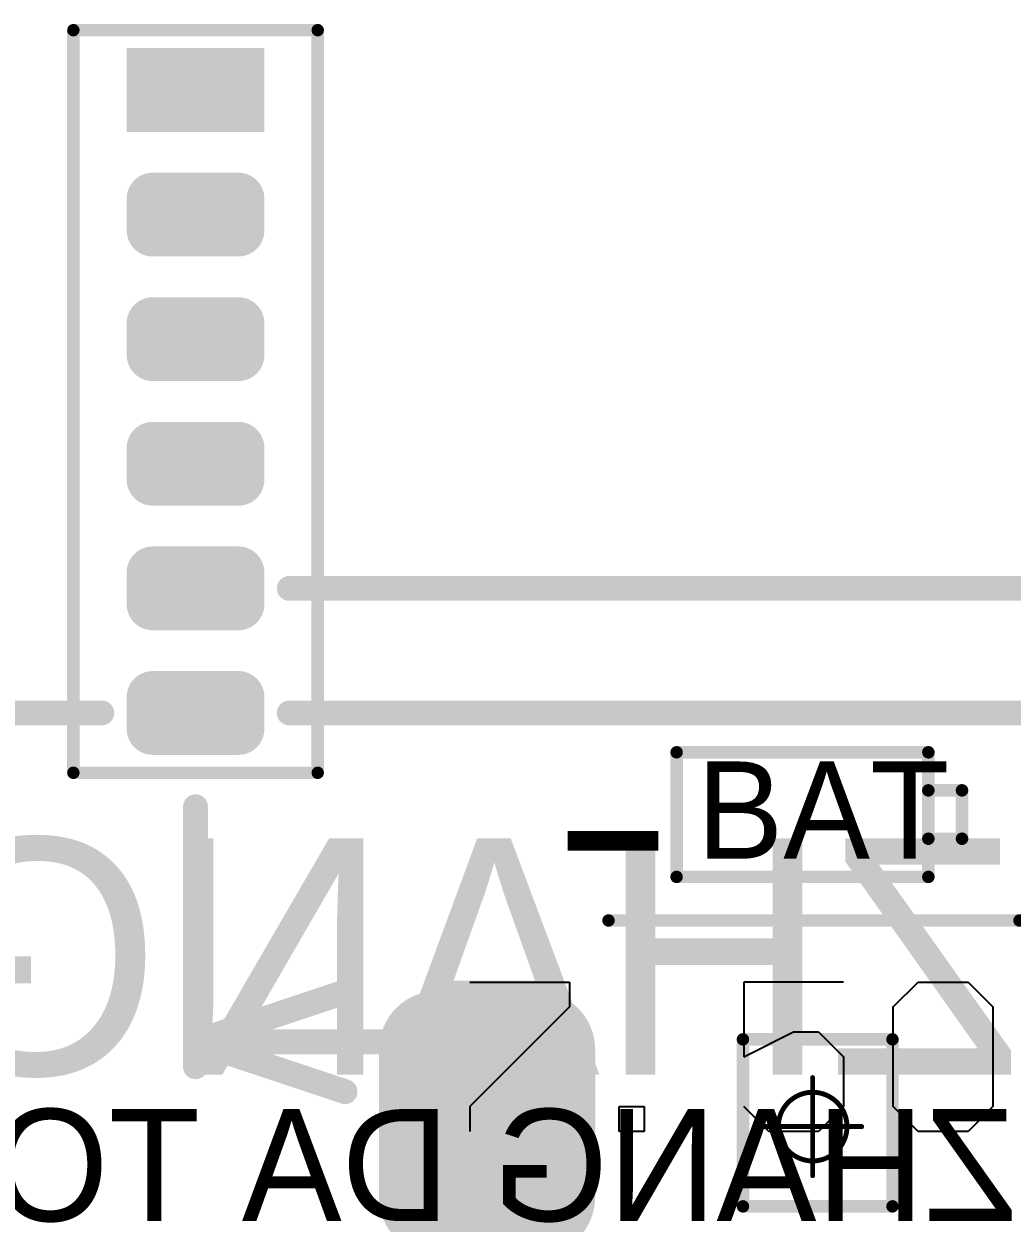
# Model space of a CAD drawing. Header units: millimetres. Extents: x 18.6 to 91.5, y 20.1 to 88.8.
# Drawn here: x 35.4 to 45.47, y 38.18 to 50.4 of the extents above; entities that cross this region are included whole.
import ezdxf

# ---------------------------------------------------------------- set-up
doc = ezdxf.new("R2010")
doc.units = ezdxf.units.MM
for name, color, linetype in [('BottomLayer', 5, 'Continuous'), ('BottomOverlay', 54, 'Continuous'), ('BottomSolder', 6, 'Continuous'), ('Mechanical15', 56, 'Continuous'), ('Mechanical6', 56, 'Continuous'), ('MidLayer1', 16, 'Continuous'), ('MidLayer2', 76, 'Continuous'), ('MultiLayer', 9, 'Continuous'), ('PadHoleLayer', 156, 'Continuous'), ('TopLayer', 1, 'Continuous'), ('TopOverlay', 2, 'Continuous'), ('TopPaste', 8, 'Continuous'), ('TopSolder', 216, 'Continuous')]:
    doc.layers.add(name, color=color, linetype=linetype)

# ---------------------------------------------------------------- blocks, each defined once
blk = doc.blocks.new('MX_1_25_WS_2P_15')
at = {"layer": 'Mechanical15', "const_width": 0.05}
for points in [[(0, 0.5), (0, -0.5)], [(0.5, 0), (-0.5, 0)]]:
    blk.add_lwpolyline(points, dxfattribs=at)
at = {"layer": 'Mechanical15'}
for points, const_width in [([(-0.012, 0.5, 1), (0.012, 0.5, 1)], 0.025), ([(0.35, 0, 1), (-0.35, 0, 1)], 0.05), ([(-0.512, 0, 1), (-0.487, 0, 1)], 0.025), ([(-0.362, 0, 1), (-0.337, 0, 1)], 0.025), ([(0.337, 0, 1), (0.362, 0, 1)], 0.025), ([(0.487, 0, 1), (0.512, 0, 1)], 0.025), ([(-0.012, -0.5, 1), (0.012, -0.5, 1)], 0.025)]:
    blk.add_lwpolyline(points, format="xyb", close=True, dxfattribs=dict(at, const_width=const_width))
at = {"layer": 'TopLayer'}
for points, const_width in [([(-0.925, 2.999, 1), (-0.725, 2.999, 1)], 0.2), ([(-0.525, 2.999, 1), (-0.325, 2.999, 1)], 0.2), ([(0.325, 2.999, 1), (0.525, 2.999, 1)], 0.2), ([(0.725, 2.999, 1), (0.925, 2.999, 1)], 0.2), ([(-0.925, 2.099, 1), (-0.725, 2.099, 1)], 0.2), ([(-0.525, 2.099, 1), (-0.325, 2.099, 1)], 0.2), ([(0.325, 2.099, 1), (0.525, 2.099, 1)], 0.2), ([(0.725, 2.099, 1), (0.925, 2.099, 1)], 0.2), ([(-4.068, 0.717, 1), (-3.568, 0.717, 1)], 0.5), ([(-3.068, 0.717, 1), (-2.568, 0.717, 1)], 0.5), ([(2.568, 0.717, 1), (3.068, 0.717, 1)], 0.5), ([(3.568, 0.717, 1), (4.068, 0.717, 1)], 0.5), ([(-4.068, -0.783, 1), (-3.568, -0.783, 1)], 0.5), ([(-3.068, -0.783, 1), (-2.568, -0.783, 1)], 0.5), ([(2.568, -0.783, 1), (3.068, -0.783, 1)], 0.5), ([(3.568, -0.783, 1), (4.068, -0.783, 1)], 0.5)]:
    blk.add_lwpolyline(points, format="xyb", close=True, dxfattribs=dict(at, const_width=const_width))
for points in [[(-0.825, 1.899), (-0.425, 1.899), (-0.825, 3.199), (-0.425, 3.199)], [(0.425, 1.899), (0.825, 1.899), (0.425, 3.199), (0.825, 3.199)], [(-1.025, 2.099), (-0.225, 2.099), (-1.025, 2.999), (-0.225, 2.999)], [(0.225, 2.099), (1.025, 2.099), (0.225, 2.999), (1.025, 2.999)], [(-3.818, 1.217), (-3.818, -1.283), (-2.818, 1.217), (-2.818, -1.283)], [(2.818, 1.217), (2.818, -1.283), (3.818, 1.217), (3.818, -1.283)], [(-4.318, 0.717), (-4.318, -0.783), (-2.318, 0.717), (-2.318, -0.783)], [(2.318, 0.717), (2.318, -0.783), (4.318, 0.717), (4.318, -0.783)]]:
    blk.add_solid(points, dxfattribs=at)
at = {"layer": 'TopOverlay', "const_width": 0.127}
for points in [[(-3.805, 2.083), (-3.805, 1.473)], [(-1.316, 2.083), (-3.805, 2.083)], [(3.805, 2.083), (1.344, 2.083)], [(3.805, 2.083), (3.805, 1.473)], [(0.71, 0.813), (-0.814, 0.813)], [(-0.814, 0.813), (-0.814, -0.889)], [(0.71, 0.813), (0.71, -0.889)], [(0.71, -0.889), (-0.814, -0.889)], [(2.081, -2.101), (-2.108, -2.101)]]:
    blk.add_lwpolyline(points, dxfattribs=at)
at = {"layer": 'TopOverlay', "const_width": 0.0635}
for points in [[(-3.837, 2.083, 1), (-3.774, 2.083, 1)], [(-3.837, 2.083, 1), (-3.774, 2.083, 1)], [(-1.348, 2.083, 1), (-1.284, 2.083, 1)], [(1.312, 2.083, 1), (1.375, 2.083, 1)], [(3.774, 2.083, 1), (3.837, 2.083, 1)], [(3.774, 2.083, 1), (3.837, 2.083, 1)], [(-3.837, 1.473, 1), (-3.774, 1.473, 1)], [(3.774, 1.473, 1), (3.837, 1.473, 1)], [(-0.845, 0.813, 1), (-0.782, 0.813, 1)], [(-0.845, 0.813, 1), (-0.782, 0.813, 1)], [(0.679, 0.813, 1), (0.742, 0.813, 1)], [(0.679, 0.813, 1), (0.742, 0.813, 1)], [(-0.845, -0.889, 1), (-0.782, -0.889, 1)], [(-0.845, -0.889, 1), (-0.782, -0.889, 1)], [(0.679, -0.889, 1), (0.742, -0.889, 1)], [(0.679, -0.889, 1), (0.742, -0.889, 1)], [(-2.14, -2.101, 1), (-2.076, -2.101, 1)], [(2.049, -2.101, 1), (2.112, -2.101, 1)]]:
    blk.add_lwpolyline(points, format="xyb", close=True, dxfattribs=at)
at = {"layer": 'TopPaste'}
for points, const_width in [([(-0.925, 2.999, 1), (-0.725, 2.999, 1)], 0.2), ([(-0.525, 2.999, 1), (-0.325, 2.999, 1)], 0.2), ([(0.325, 2.999, 1), (0.525, 2.999, 1)], 0.2), ([(0.725, 2.999, 1), (0.925, 2.999, 1)], 0.2), ([(-0.925, 2.099, 1), (-0.725, 2.099, 1)], 0.2), ([(-0.525, 2.099, 1), (-0.325, 2.099, 1)], 0.2), ([(0.325, 2.099, 1), (0.525, 2.099, 1)], 0.2), ([(0.725, 2.099, 1), (0.925, 2.099, 1)], 0.2), ([(-4.068, 0.717, 1), (-3.568, 0.717, 1)], 0.5), ([(-3.068, 0.717, 1), (-2.568, 0.717, 1)], 0.5), ([(2.568, 0.717, 1), (3.068, 0.717, 1)], 0.5), ([(3.568, 0.717, 1), (4.068, 0.717, 1)], 0.5), ([(-4.068, -0.783, 1), (-3.568, -0.783, 1)], 0.5), ([(-3.068, -0.783, 1), (-2.568, -0.783, 1)], 0.5), ([(2.568, -0.783, 1), (3.068, -0.783, 1)], 0.5), ([(3.568, -0.783, 1), (4.068, -0.783, 1)], 0.5)]:
    blk.add_lwpolyline(points, format="xyb", close=True, dxfattribs=dict(at, const_width=const_width))
for points in [[(-0.825, 1.899), (-0.425, 1.899), (-0.825, 3.199), (-0.425, 3.199)], [(0.425, 1.899), (0.825, 1.899), (0.425, 3.199), (0.825, 3.199)], [(-1.025, 2.099), (-0.225, 2.099), (-1.025, 2.999), (-0.225, 2.999)], [(0.225, 2.099), (1.025, 2.099), (0.225, 2.999), (1.025, 2.999)], [(-3.818, 1.217), (-3.818, -1.283), (-2.818, 1.217), (-2.818, -1.283)], [(2.818, 1.217), (2.818, -1.283), (3.818, 1.217), (3.818, -1.283)], [(-4.318, 0.717), (-4.318, -0.783), (-2.318, 0.717), (-2.318, -0.783)], [(2.318, 0.717), (2.318, -0.783), (4.318, 0.717), (4.318, -0.783)]]:
    blk.add_solid(points, dxfattribs=at)
at = {"layer": 'TopSolder'}
for points, const_width in [([(-0.976, 2.999, 1), (-0.674, 2.999, 1)], 0.302), ([(-0.576, 2.999, 1), (-0.274, 2.999, 1)], 0.302), ([(0.274, 2.999, 1), (0.576, 2.999, 1)], 0.302), ([(0.674, 2.999, 1), (0.976, 2.999, 1)], 0.302), ([(-0.976, 2.099, 1), (-0.674, 2.099, 1)], 0.302), ([(-0.576, 2.099, 1), (-0.274, 2.099, 1)], 0.302), ([(0.274, 2.099, 1), (0.576, 2.099, 1)], 0.302), ([(0.674, 2.099, 1), (0.976, 2.099, 1)], 0.302), ([(-4.119, 0.717, 1), (-3.517, 0.717, 1)], 0.602), ([(-3.119, 0.717, 1), (-2.517, 0.717, 1)], 0.602), ([(2.517, 0.717, 1), (3.119, 0.717, 1)], 0.602), ([(3.517, 0.717, 1), (4.119, 0.717, 1)], 0.602), ([(-4.119, -0.783, 1), (-3.517, -0.783, 1)], 0.602), ([(-3.119, -0.783, 1), (-2.517, -0.783, 1)], 0.602), ([(2.517, -0.783, 1), (3.119, -0.783, 1)], 0.602), ([(3.517, -0.783, 1), (4.119, -0.783, 1)], 0.602)]:
    blk.add_lwpolyline(points, format="xyb", close=True, dxfattribs=dict(at, const_width=const_width))
for points in [[(-0.825, 1.798), (-0.425, 1.798), (-0.825, 3.301), (-0.425, 3.301)], [(0.425, 1.798), (0.825, 1.798), (0.425, 3.301), (0.825, 3.301)], [(-1.127, 2.099), (-0.123, 2.099), (-1.127, 2.999), (-0.123, 2.999)], [(0.123, 2.099), (1.127, 2.099), (0.123, 2.999), (1.127, 2.999)], [(-3.818, 1.319), (-3.818, -1.385), (-2.818, 1.319), (-2.818, -1.385)], [(2.818, 1.319), (2.818, -1.385), (3.818, 1.319), (3.818, -1.385)], [(-4.42, 0.717), (-4.42, -0.783), (-2.216, 0.717), (-2.216, -0.783)], [(2.216, 0.717), (2.216, -0.783), (4.42, 0.717), (4.42, -0.783)]]:
    blk.add_solid(points, dxfattribs=at)
blk = doc.blocks.new('1_27_6P_16')
at = {"layer": 'BottomLayer', "const_width": 0.162}
for points in [[(-2.149, 0.437, 1), (-1.986, 0.437, 1)], [(-1.824, 0.437, 1), (-1.661, 0.437, 1)], [(-0.879, 0.437, 1), (-0.716, 0.437, 1)], [(-0.554, 0.437, 1), (-0.391, 0.437, 1)], [(0.391, 0.437, 1), (0.554, 0.437, 1)], [(0.716, 0.437, 1), (0.879, 0.437, 1)], [(1.661, 0.437, 1), (1.824, 0.437, 1)], [(1.986, 0.437, 1), (2.149, 0.437, 1)], [(2.931, 0.437, 1), (3.094, 0.437, 1)], [(3.256, 0.437, 1), (3.419, 0.437, 1)], [(-2.149, -0.437, 1), (-1.986, -0.437, 1)], [(-1.824, -0.437, 1), (-1.661, -0.437, 1)], [(-0.879, -0.437, 1), (-0.716, -0.437, 1)], [(-0.554, -0.437, 1), (-0.391, -0.437, 1)], [(0.391, -0.437, 1), (0.554, -0.437, 1)], [(0.716, -0.437, 1), (0.879, -0.437, 1)], [(1.661, -0.437, 1), (1.824, -0.437, 1)], [(1.986, -0.437, 1), (2.149, -0.437, 1)], [(2.931, -0.437, 1), (3.094, -0.437, 1)], [(3.256, -0.437, 1), (3.419, -0.437, 1)]]:
    blk.add_lwpolyline(points, format="xyb", close=True, dxfattribs=at)
at = {"layer": 'BottomLayer'}
for points in [[(-2.85, 0.6), (-3.5, 0.6), (-2.85, -0.6), (-3.5, -0.6)], [(-1.742, 0.6), (-2.068, 0.6), (-1.742, -0.6), (-2.068, -0.6)], [(-0.472, 0.6), (-0.798, 0.6), (-0.472, -0.6), (-0.798, -0.6)], [(0.798, 0.6), (0.472, 0.6), (0.798, -0.6), (0.472, -0.6)], [(2.068, 0.6), (1.742, 0.6), (2.068, -0.6), (1.742, -0.6)], [(3.338, 0.6), (3.012, 0.6), (3.338, -0.6), (3.012, -0.6)], [(-1.58, 0.437), (-2.23, 0.437), (-1.58, -0.437), (-2.23, -0.437)], [(-0.31, 0.437), (-0.96, 0.437), (-0.31, -0.437), (-0.96, -0.437)], [(0.96, 0.437), (0.31, 0.437), (0.96, -0.437), (0.31, -0.437)], [(2.23, 0.437), (1.58, 0.437), (2.23, -0.437), (1.58, -0.437)], [(3.5, 0.437), (2.85, 0.437), (3.5, -0.437), (2.85, -0.437)]]:
    blk.add_solid(points, dxfattribs=at)
at = {"layer": 'BottomSolder', "const_width": 0.264}
for points in [[(-2.2, 0.437, 1), (-1.935, 0.437, 1)], [(-1.875, 0.437, 1), (-1.61, 0.437, 1)], [(-0.93, 0.437, 1), (-0.665, 0.437, 1)], [(-0.605, 0.437, 1), (-0.34, 0.437, 1)], [(0.34, 0.437, 1), (0.605, 0.437, 1)], [(0.665, 0.437, 1), (0.93, 0.437, 1)], [(1.61, 0.437, 1), (1.875, 0.437, 1)], [(1.935, 0.437, 1), (2.2, 0.437, 1)], [(2.88, 0.437, 1), (3.145, 0.437, 1)], [(3.205, 0.437, 1), (3.47, 0.437, 1)], [(-2.2, -0.437, 1), (-1.935, -0.437, 1)], [(-1.875, -0.437, 1), (-1.61, -0.437, 1)], [(-0.93, -0.437, 1), (-0.665, -0.437, 1)], [(-0.605, -0.437, 1), (-0.34, -0.437, 1)], [(0.34, -0.437, 1), (0.605, -0.437, 1)], [(0.665, -0.437, 1), (0.93, -0.437, 1)], [(1.61, -0.437, 1), (1.875, -0.437, 1)], [(1.935, -0.437, 1), (2.2, -0.437, 1)], [(2.88, -0.437, 1), (3.145, -0.437, 1)], [(3.205, -0.437, 1), (3.47, -0.437, 1)]]:
    blk.add_lwpolyline(points, format="xyb", close=True, dxfattribs=at)
at = {"layer": 'BottomSolder'}
for points in [[(-2.748, 0.702), (-3.602, 0.702), (-2.748, -0.702), (-3.602, -0.702)], [(-1.742, 0.702), (-2.068, 0.702), (-1.742, -0.702), (-2.068, -0.702)], [(-0.472, 0.702), (-0.798, 0.702), (-0.472, -0.702), (-0.798, -0.702)], [(0.798, 0.702), (0.472, 0.702), (0.798, -0.702), (0.472, -0.702)], [(2.068, 0.702), (1.742, 0.702), (2.068, -0.702), (1.742, -0.702)], [(3.338, 0.702), (3.012, 0.702), (3.338, -0.702), (3.012, -0.702)], [(-1.478, 0.437), (-2.332, 0.437), (-1.478, -0.437), (-2.332, -0.437)], [(-0.208, 0.437), (-1.062, 0.437), (-0.208, -0.437), (-1.062, -0.437)], [(1.062, 0.437), (0.208, 0.437), (1.062, -0.437), (0.208, -0.437)], [(2.332, 0.437), (1.478, 0.437), (2.332, -0.437), (1.478, -0.437)], [(3.602, 0.437), (2.748, 0.437), (3.602, -0.437), (2.748, -0.437)]]:
    blk.add_solid(points, dxfattribs=at)
at = {"layer": 'MidLayer1', "const_width": 0.162}
for points in [[(-2.149, 0.437, 1), (-1.986, 0.437, 1)], [(-1.824, 0.437, 1), (-1.661, 0.437, 1)], [(-0.879, 0.437, 1), (-0.716, 0.437, 1)], [(-0.554, 0.437, 1), (-0.391, 0.437, 1)], [(0.391, 0.437, 1), (0.554, 0.437, 1)], [(0.716, 0.437, 1), (0.879, 0.437, 1)], [(1.661, 0.437, 1), (1.824, 0.437, 1)], [(1.986, 0.437, 1), (2.149, 0.437, 1)], [(2.931, 0.437, 1), (3.094, 0.437, 1)], [(3.256, 0.437, 1), (3.419, 0.437, 1)], [(-2.149, -0.437, 1), (-1.986, -0.437, 1)], [(-1.824, -0.437, 1), (-1.661, -0.437, 1)], [(-0.879, -0.437, 1), (-0.716, -0.437, 1)], [(-0.554, -0.437, 1), (-0.391, -0.437, 1)], [(0.391, -0.437, 1), (0.554, -0.437, 1)], [(0.716, -0.437, 1), (0.879, -0.437, 1)], [(1.661, -0.437, 1), (1.824, -0.437, 1)], [(1.986, -0.437, 1), (2.149, -0.437, 1)], [(2.931, -0.437, 1), (3.094, -0.437, 1)], [(3.256, -0.437, 1), (3.419, -0.437, 1)]]:
    blk.add_lwpolyline(points, format="xyb", close=True, dxfattribs=at)
at = {"layer": 'MidLayer1'}
for points in [[(-2.85, 0.6), (-3.5, 0.6), (-2.85, -0.6), (-3.5, -0.6)], [(-1.742, 0.6), (-2.068, 0.6), (-1.742, -0.6), (-2.068, -0.6)], [(-0.472, 0.6), (-0.798, 0.6), (-0.472, -0.6), (-0.798, -0.6)], [(0.798, 0.6), (0.472, 0.6), (0.798, -0.6), (0.472, -0.6)], [(2.068, 0.6), (1.742, 0.6), (2.068, -0.6), (1.742, -0.6)], [(3.338, 0.6), (3.012, 0.6), (3.338, -0.6), (3.012, -0.6)], [(-1.58, 0.437), (-2.23, 0.437), (-1.58, -0.437), (-2.23, -0.437)], [(-0.31, 0.437), (-0.96, 0.437), (-0.31, -0.437), (-0.96, -0.437)], [(0.96, 0.437), (0.31, 0.437), (0.96, -0.437), (0.31, -0.437)], [(2.23, 0.437), (1.58, 0.437), (2.23, -0.437), (1.58, -0.437)], [(3.5, 0.437), (2.85, 0.437), (3.5, -0.437), (2.85, -0.437)]]:
    blk.add_solid(points, dxfattribs=at)
at = {"layer": 'MidLayer2', "const_width": 0.162}
for points in [[(-2.149, 0.437, 1), (-1.986, 0.437, 1)], [(-1.824, 0.437, 1), (-1.661, 0.437, 1)], [(-0.879, 0.437, 1), (-0.716, 0.437, 1)], [(-0.554, 0.437, 1), (-0.391, 0.437, 1)], [(0.391, 0.437, 1), (0.554, 0.437, 1)], [(0.716, 0.437, 1), (0.879, 0.437, 1)], [(1.661, 0.437, 1), (1.824, 0.437, 1)], [(1.986, 0.437, 1), (2.149, 0.437, 1)], [(2.931, 0.437, 1), (3.094, 0.437, 1)], [(3.256, 0.437, 1), (3.419, 0.437, 1)], [(-2.149, -0.437, 1), (-1.986, -0.437, 1)], [(-1.824, -0.437, 1), (-1.661, -0.437, 1)], [(-0.879, -0.437, 1), (-0.716, -0.437, 1)], [(-0.554, -0.437, 1), (-0.391, -0.437, 1)], [(0.391, -0.437, 1), (0.554, -0.437, 1)], [(0.716, -0.437, 1), (0.879, -0.437, 1)], [(1.661, -0.437, 1), (1.824, -0.437, 1)], [(1.986, -0.437, 1), (2.149, -0.437, 1)], [(2.931, -0.437, 1), (3.094, -0.437, 1)], [(3.256, -0.437, 1), (3.419, -0.437, 1)]]:
    blk.add_lwpolyline(points, format="xyb", close=True, dxfattribs=at)
at = {"layer": 'MidLayer2'}
for points in [[(-2.85, 0.6), (-3.5, 0.6), (-2.85, -0.6), (-3.5, -0.6)], [(-1.742, 0.6), (-2.068, 0.6), (-1.742, -0.6), (-2.068, -0.6)], [(-0.472, 0.6), (-0.798, 0.6), (-0.472, -0.6), (-0.798, -0.6)], [(0.798, 0.6), (0.472, 0.6), (0.798, -0.6), (0.472, -0.6)], [(2.068, 0.6), (1.742, 0.6), (2.068, -0.6), (1.742, -0.6)], [(3.338, 0.6), (3.012, 0.6), (3.338, -0.6), (3.012, -0.6)], [(-1.58, 0.437), (-2.23, 0.437), (-1.58, -0.437), (-2.23, -0.437)], [(-0.31, 0.437), (-0.96, 0.437), (-0.31, -0.437), (-0.96, -0.437)], [(0.96, 0.437), (0.31, 0.437), (0.96, -0.437), (0.31, -0.437)], [(2.23, 0.437), (1.58, 0.437), (2.23, -0.437), (1.58, -0.437)], [(3.5, 0.437), (2.85, 0.437), (3.5, -0.437), (2.85, -0.437)]]:
    blk.add_solid(points, dxfattribs=at)
at = {"layer": 'MultiLayer', "const_width": 0.162}
for points in [[(-2.149, 0.437, 1), (-1.986, 0.437, 1)], [(-1.824, 0.437, 1), (-1.661, 0.437, 1)], [(-0.879, 0.437, 1), (-0.716, 0.437, 1)], [(-0.554, 0.437, 1), (-0.391, 0.437, 1)], [(0.391, 0.437, 1), (0.554, 0.437, 1)], [(0.716, 0.437, 1), (0.879, 0.437, 1)], [(1.661, 0.437, 1), (1.824, 0.437, 1)], [(1.986, 0.437, 1), (2.149, 0.437, 1)], [(2.931, 0.437, 1), (3.094, 0.437, 1)], [(3.256, 0.437, 1), (3.419, 0.437, 1)], [(-2.149, -0.437, 1), (-1.986, -0.437, 1)], [(-1.824, -0.437, 1), (-1.661, -0.437, 1)], [(-0.879, -0.437, 1), (-0.716, -0.437, 1)], [(-0.554, -0.437, 1), (-0.391, -0.437, 1)], [(0.391, -0.437, 1), (0.554, -0.437, 1)], [(0.716, -0.437, 1), (0.879, -0.437, 1)], [(1.661, -0.437, 1), (1.824, -0.437, 1)], [(1.986, -0.437, 1), (2.149, -0.437, 1)], [(2.931, -0.437, 1), (3.094, -0.437, 1)], [(3.256, -0.437, 1), (3.419, -0.437, 1)]]:
    blk.add_lwpolyline(points, format="xyb", close=True, dxfattribs=at)
at = {"layer": 'MultiLayer'}
for points in [[(-2.85, 0.6), (-3.5, 0.6), (-2.85, -0.6), (-3.5, -0.6)], [(-1.742, 0.6), (-2.068, 0.6), (-1.742, -0.6), (-2.068, -0.6)], [(-0.472, 0.6), (-0.798, 0.6), (-0.472, -0.6), (-0.798, -0.6)], [(0.798, 0.6), (0.472, 0.6), (0.798, -0.6), (0.472, -0.6)], [(2.068, 0.6), (1.742, 0.6), (2.068, -0.6), (1.742, -0.6)], [(3.338, 0.6), (3.012, 0.6), (3.338, -0.6), (3.012, -0.6)], [(-1.58, 0.437), (-2.23, 0.437), (-1.58, -0.437), (-2.23, -0.437)], [(-0.31, 0.437), (-0.96, 0.437), (-0.31, -0.437), (-0.96, -0.437)], [(0.96, 0.437), (0.31, 0.437), (0.96, -0.437), (0.31, -0.437)], [(2.23, 0.437), (1.58, 0.437), (2.23, -0.437), (1.58, -0.437)], [(3.5, 0.437), (2.85, 0.437), (3.5, -0.437), (2.85, -0.437)]]:
    blk.add_solid(points, dxfattribs=at)
at = {"layer": 'PadHoleLayer', "const_width": 0.3}
for points in [[(-3.325, 0, 1), (-3.025, 0, 1)], [(-2.055, 0, 1), (-1.755, 0, 1)], [(-0.785, 0, 1), (-0.485, 0, 1)], [(0.485, 0, 1), (0.785, 0, 1)], [(1.755, 0, 1), (2.055, 0, 1)], [(3.025, 0, 1), (3.325, 0, 1)]]:
    blk.add_lwpolyline(points, format="xyb", close=True, dxfattribs=at)
at = {"layer": 'TopLayer', "const_width": 0.162}
for points in [[(-2.149, 0.437, 1), (-1.986, 0.437, 1)], [(-1.824, 0.437, 1), (-1.661, 0.437, 1)], [(-0.879, 0.437, 1), (-0.716, 0.437, 1)], [(-0.554, 0.437, 1), (-0.391, 0.437, 1)], [(0.391, 0.437, 1), (0.554, 0.437, 1)], [(0.716, 0.437, 1), (0.879, 0.437, 1)], [(1.661, 0.437, 1), (1.824, 0.437, 1)], [(1.986, 0.437, 1), (2.149, 0.437, 1)], [(2.931, 0.437, 1), (3.094, 0.437, 1)], [(3.256, 0.437, 1), (3.419, 0.437, 1)], [(-2.149, -0.437, 1), (-1.986, -0.437, 1)], [(-1.824, -0.437, 1), (-1.661, -0.437, 1)], [(-0.879, -0.437, 1), (-0.716, -0.437, 1)], [(-0.554, -0.437, 1), (-0.391, -0.437, 1)], [(0.391, -0.437, 1), (0.554, -0.437, 1)], [(0.716, -0.437, 1), (0.879, -0.437, 1)], [(1.661, -0.437, 1), (1.824, -0.437, 1)], [(1.986, -0.437, 1), (2.149, -0.437, 1)], [(2.931, -0.437, 1), (3.094, -0.437, 1)], [(3.256, -0.437, 1), (3.419, -0.437, 1)]]:
    blk.add_lwpolyline(points, format="xyb", close=True, dxfattribs=at)
at = {"layer": 'TopLayer'}
for points in [[(-2.85, 0.6), (-3.5, 0.6), (-2.85, -0.6), (-3.5, -0.6)], [(-1.742, 0.6), (-2.068, 0.6), (-1.742, -0.6), (-2.068, -0.6)], [(-0.472, 0.6), (-0.798, 0.6), (-0.472, -0.6), (-0.798, -0.6)], [(0.798, 0.6), (0.472, 0.6), (0.798, -0.6), (0.472, -0.6)], [(2.068, 0.6), (1.742, 0.6), (2.068, -0.6), (1.742, -0.6)], [(3.338, 0.6), (3.012, 0.6), (3.338, -0.6), (3.012, -0.6)], [(-1.58, 0.437), (-2.23, 0.437), (-1.58, -0.437), (-2.23, -0.437)], [(-0.31, 0.437), (-0.96, 0.437), (-0.31, -0.437), (-0.96, -0.437)], [(0.96, 0.437), (0.31, 0.437), (0.96, -0.437), (0.31, -0.437)], [(2.23, 0.437), (1.58, 0.437), (2.23, -0.437), (1.58, -0.437)], [(3.5, 0.437), (2.85, 0.437), (3.5, -0.437), (2.85, -0.437)]]:
    blk.add_solid(points, dxfattribs=at)
at = {"layer": 'TopOverlay', "const_width": 0.127}
for points in [[(3.785, 1.245), (-3.785, 1.245)], [(-3.785, -1.245), (-3.785, 1.245)], [(3.785, -1.245), (3.785, 1.245)], [(3.785, -1.245), (-3.785, -1.245)]]:
    blk.add_lwpolyline(points, dxfattribs=at)
at = {"layer": 'TopOverlay', "const_width": 0.0635}
for points in [[(-3.816, 1.245, 1), (-3.753, 1.245, 1)], [(-3.816, 1.245, 1), (-3.753, 1.245, 1)], [(3.753, 1.245, 1), (3.816, 1.245, 1)], [(3.753, 1.245, 1), (3.816, 1.245, 1)], [(-3.816, -1.245, 1), (-3.753, -1.245, 1)], [(-3.816, -1.245, 1), (-3.753, -1.245, 1)], [(3.753, -1.245, 1), (3.816, -1.245, 1)], [(3.753, -1.245, 1), (3.816, -1.245, 1)]]:
    blk.add_lwpolyline(points, format="xyb", close=True, dxfattribs=at)
at = {"layer": 'TopSolder', "const_width": 0.264}
for points in [[(-2.2, 0.437, 1), (-1.935, 0.437, 1)], [(-1.875, 0.437, 1), (-1.61, 0.437, 1)], [(-0.93, 0.437, 1), (-0.665, 0.437, 1)], [(-0.605, 0.437, 1), (-0.34, 0.437, 1)], [(0.34, 0.437, 1), (0.605, 0.437, 1)], [(0.665, 0.437, 1), (0.93, 0.437, 1)], [(1.61, 0.437, 1), (1.875, 0.437, 1)], [(1.935, 0.437, 1), (2.2, 0.437, 1)], [(2.88, 0.437, 1), (3.145, 0.437, 1)], [(3.205, 0.437, 1), (3.47, 0.437, 1)], [(-2.2, -0.437, 1), (-1.935, -0.437, 1)], [(-1.875, -0.437, 1), (-1.61, -0.437, 1)], [(-0.93, -0.437, 1), (-0.665, -0.437, 1)], [(-0.605, -0.437, 1), (-0.34, -0.437, 1)], [(0.34, -0.437, 1), (0.605, -0.437, 1)], [(0.665, -0.437, 1), (0.93, -0.437, 1)], [(1.61, -0.437, 1), (1.875, -0.437, 1)], [(1.935, -0.437, 1), (2.2, -0.437, 1)], [(2.88, -0.437, 1), (3.145, -0.437, 1)], [(3.205, -0.437, 1), (3.47, -0.437, 1)]]:
    blk.add_lwpolyline(points, format="xyb", close=True, dxfattribs=at)
at = {"layer": 'TopSolder'}
for points in [[(-2.748, 0.702), (-3.602, 0.702), (-2.748, -0.702), (-3.602, -0.702)], [(-1.742, 0.702), (-2.068, 0.702), (-1.742, -0.702), (-2.068, -0.702)], [(-0.472, 0.702), (-0.798, 0.702), (-0.472, -0.702), (-0.798, -0.702)], [(0.798, 0.702), (0.472, 0.702), (0.798, -0.702), (0.472, -0.702)], [(2.068, 0.702), (1.742, 0.702), (2.068, -0.702), (1.742, -0.702)], [(3.338, 0.702), (3.012, 0.702), (3.338, -0.702), (3.012, -0.702)], [(-1.478, 0.437), (-2.332, 0.437), (-1.478, -0.437), (-2.332, -0.437)], [(-0.208, 0.437), (-1.062, 0.437), (-0.208, -0.437), (-1.062, -0.437)], [(1.062, 0.437), (0.208, 0.437), (1.062, -0.437), (0.208, -0.437)], [(2.332, 0.437), (1.478, 0.437), (2.332, -0.437), (1.478, -0.437)], [(3.602, 0.437), (2.748, 0.437), (3.602, -0.437), (2.748, -0.437)]]:
    blk.add_solid(points, dxfattribs=at)

msp = doc.modelspace()

# ---------------------------------------------------------------- linework, layer by layer
at = {"layer": 'Mechanical6'}
for p, q in [((39.945, 40.633), (40.961, 40.633)), ((40.961, 40.633), (40.961, 40.379)), ((43.754, 40.633), (42.738, 40.633)), ((42.738, 40.633), (42.738, 39.871)), ((44.261, 40.379), (44.515, 40.633)), ((44.515, 40.633), (45.023, 40.633)), ((45.023, 40.633), (45.277, 40.379)), ((40.961, 40.379), (39.945, 39.364)), ((44.261, 39.364), (44.261, 40.379)), ((45.277, 40.379), (45.277, 39.364)), ((42.738, 39.871), (43.246, 40.125)), ((43.246, 40.125), (43.5, 40.125)), ((43.5, 40.125), (43.754, 39.871)), ((43.754, 39.871), (43.754, 39.364)), ((39.945, 39.364), (39.945, 39.11)), ((41.468, 39.11), (41.468, 39.364)), ((41.468, 39.364), (41.722, 39.364)), ((41.722, 39.364), (41.722, 39.11)), ((42.992, 39.11), (42.738, 39.364)), ((43.754, 39.364), (43.5, 39.11)), ((44.515, 39.11), (44.261, 39.364)), ((45.277, 39.364), (45.023, 39.11)), ((41.722, 39.11), (41.468, 39.11)), ((43.5, 39.11), (42.992, 39.11)), ((45.023, 39.11), (44.515, 39.11))]:
    msp.add_line(p, q, dxfattribs=at)
at = {"layer": 'Mechanical6', "const_width": 0.254}
for points in [[(38.106, 44.646), (46.577, 44.646)], [(31.108, 43.376), (36.195, 43.376)], [(38.106, 43.376), (46.577, 43.376)], [(37.151, 39.77), (37.151, 42.42)], [(37.151, 40.024), (38.675, 40.532)], [(37.151, 40.024), (39.691, 40.024)], [(37.151, 40.024), (38.675, 39.516)]]:
    msp.add_lwpolyline(points, dxfattribs=at)
at = {"layer": 'Mechanical6', "const_width": 0.127}
for points in [[(38.043, 44.646, 1), (38.17, 44.646, 1)], [(36.132, 43.376, 1), (36.259, 43.376, 1)], [(38.043, 43.376, 1), (38.17, 43.376, 1)], [(37.087, 42.42, 1), (37.214, 42.42, 1)], [(38.611, 40.532, 1), (38.738, 40.532, 1)], [(37.087, 40.024, 1), (37.214, 40.024, 1)], [(37.087, 40.024, 1), (37.214, 40.024, 1)], [(37.087, 40.024, 1), (37.214, 40.024, 1)], [(39.627, 40.024, 1), (39.754, 40.024, 1)], [(37.087, 39.77, 1), (37.214, 39.77, 1)], [(38.611, 39.516, 1), (38.738, 39.516, 1)]]:
    msp.add_lwpolyline(points, format="xyb", close=True, dxfattribs=at)
at = {"layer": 'TopOverlay', "const_width": 0.127}
for points in [[(42.054, 42.975), (44.619, 42.975)], [(42.054, 41.705), (42.054, 42.975)], [(44.619, 41.705), (44.619, 42.975)], [(44.619, 42.587), (44.962, 42.587)], [(44.962, 42.094), (44.962, 42.587)], [(44.619, 42.094), (44.962, 42.094)], [(42.054, 41.705), (44.619, 41.705)]]:
    msp.add_lwpolyline(points, dxfattribs=at)
at = {"layer": 'TopOverlay', "const_width": 0.0635}
for points in [[(42.022, 42.975, 1), (42.085, 42.975, 1)], [(42.022, 42.975, 1), (42.085, 42.975, 1)], [(44.587, 42.975, 1), (44.651, 42.975, 1)], [(44.587, 42.975, 1), (44.651, 42.975, 1)], [(44.587, 42.587, 1), (44.651, 42.587, 1)], [(44.93, 42.587, 1), (44.994, 42.587, 1)], [(44.93, 42.587, 1), (44.994, 42.587, 1)], [(44.587, 42.094, 1), (44.651, 42.094, 1)], [(44.93, 42.094, 1), (44.994, 42.094, 1)], [(44.93, 42.094, 1), (44.994, 42.094, 1)], [(42.022, 41.705, 1), (42.085, 41.705, 1)], [(42.022, 41.705, 1), (42.085, 41.705, 1)], [(44.587, 41.705, 1), (44.651, 41.705, 1)], [(44.587, 41.705, 1), (44.651, 41.705, 1)]]:
    msp.add_lwpolyline(points, format="xyb", close=True, dxfattribs=at)

# ---------------------------------------------------------------- block references
for name, p, rotation in [('1_27_6P_16', (37.151, 46.551), 270), ('MX_1_25_WS_2P_15', (43.44, 39.16), 180)]:
    msp.add_blockref(name, p, dxfattribs=dict(rotation=rotation))

# ---------------------------------------------------------------- texts
at = {"layer": 'BottomOverlay', "text_generation_flag": 2}
for s, height, p in [('ZHANGDATOU', 2.4078, (45.565, 39.69)), ('ZHANG DA TOU ELECTRONICS', 1.1423, (45.515, 38.197))]:
    msp.add_text(s, height=height, rotation=360, dxfattribs=at).set_placement(p)
at = {"layer": 'TopOverlay'}
msp.add_text('BAT', height=0.9906, dxfattribs=at).set_placement((42.257, 41.891))
at = {"layer": 'TopOverlay', "text_generation_flag": 2}
for p in [(40.837, 42.759), (41.18, 42.759)]:
    msp.add_text('-', height=1.778, rotation=180, dxfattribs=at).set_placement(p)

doc.saveas('drawing.dxf')
